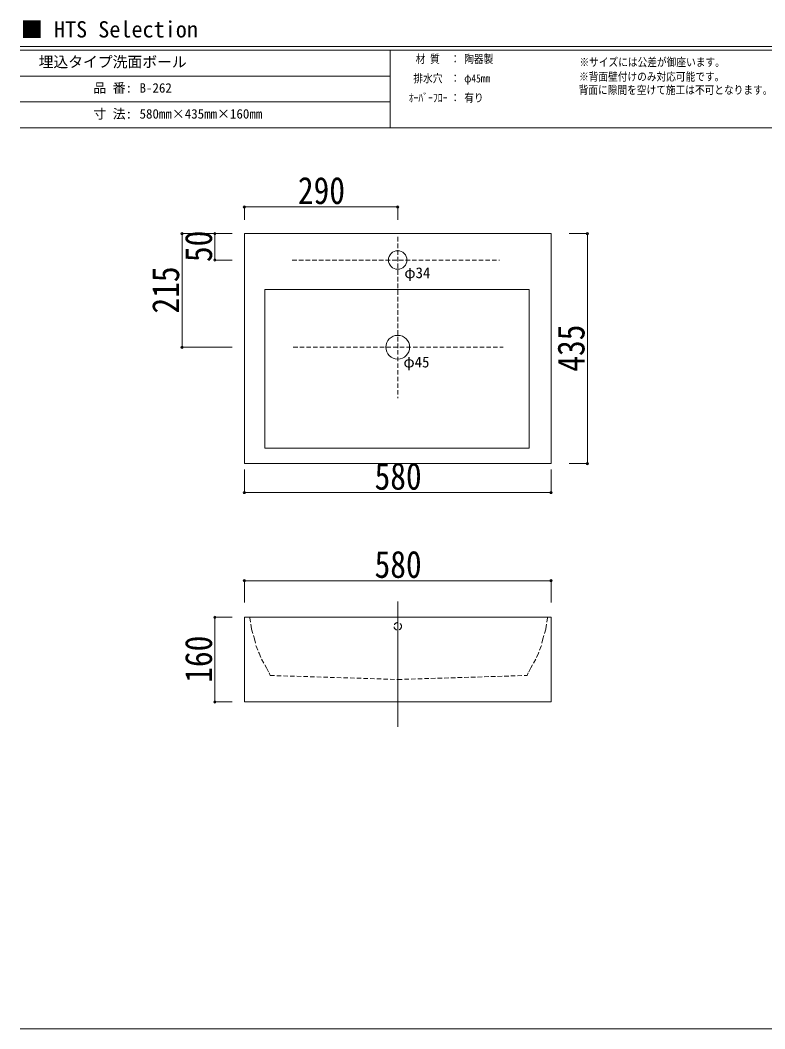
# Model space of a CAD drawing. Units: millimetres at full size, sheet at 1:7; details may follow other scales. Extents: x -1403 to 1462, y -962 to 946.
# Drawn here: x -1403 to 6, y -962 to 946 of the extents above; entities that cross this region are included whole.
import ezdxf
from ezdxf.enums import TextEntityAlignment as Align

# ---------------------------------------------------------------- set-up
doc = ezdxf.new("R2010")
doc.units = ezdxf.units.MM
doc.header["$LTSCALE"] = 7
doc.header["$PDMODE"] = 32
doc.header["$PDSIZE"] = 4.2
doc.linetypes.add('DASHED1', pattern=[1.8, 1.2, -0.6])
doc.layers.add('F-0', color=7, linetype='Continuous', lineweight=15)
doc.styles.add('ＭＳ ゴシック', font='')
doc.styles.get('ＭＳ ゴシック').set_extended_font_data('MS Gothic')

msp = doc.modelspace()

# ---------------------------------------------------------------- linework, layer by layer
at = {"layer": 'F-0'}
for p, q in [((1402.848, 896.05), (-1402.92, 896.05)), ((1402.848, 889.05), (-1402.92, 889.05)), ((-702.92, 889.05), (-702.92, 742.05)), ((-702.92, 840.05), (-1402.92, 840.05)), ((-702.92, 791.05), (-1402.92, 791.05)), ((1402.848, 742.05), (-1402.92, 742.05)), ((-688.743, -153.491), (-688.743, -390.638)), ((-978.743, -183.562), (-978.743, -343.562)), ((-398.743, -183.562), (-978.743, -183.562)), ((-978.743, -220.966), (-978.743, -183.562)), ((-713.238, -183.56), (-714.744, -183.56)), ((-713.239, -183.56), (-664.248, -183.56)), ((-664.248, -183.56), (-662.744, -183.56)), ((-664.247, -183.56), (-662.744, -183.56)), ((-978.743, -220.966), (-978.743, -343.562)), ((-398.743, -220.966), (-398.743, -343.562)), ((-978.743, -343.562), (-398.743, -343.562)), ((-398.743, -343.562), (-978.743, -343.562)), ((-398.743, -343.562), (-978.743, -343.562)), ((-1402.92, -961.889), (1402.848, -961.889))]:
    msp.add_line(p, q, dxfattribs=at)
at = {"layer": 'F-0', "color": 4, "lineweight": 9}
for p, q in [((-978.743, 592.68), (-688.743, 592.68)), ((-978.743, 592.68), (-978.743, 568.014)), ((-688.743, 592.68), (-688.743, 568.014)), ((-1096.763, 542.218), (-1096.763, 327.218)), ((-1096.763, 542.218), (-1002.044, 542.218)), ((-1034.604, 542.218), (-1034.604, 492.218)), ((-1034.604, 542.218), (-1002.044, 542.218)), ((-329.936, 542.218), (-364.272, 542.218)), ((-329.936, 542.218), (-329.936, 107.218)), ((-1034.604, 492.218), (-1002.044, 492.218)), ((-1096.763, 327.218), (-1002.044, 327.218)), ((-978.743, 52.389), (-978.743, 96.196)), ((-398.743, 52.389), (-398.743, 96.196)), ((-329.936, 107.218), (-364.272, 107.218)), ((-978.743, 52.389), (-398.743, 52.389)), ((-978.743, -114.418), (-398.743, -114.418)), ((-978.743, -114.418), (-978.743, -155.337)), ((-398.743, -114.418), (-398.743, -155.337)), ((-1034.604, -183.562), (-1034.604, -343.562)), ((-1034.604, -183.562), (-1002.044, -183.562)), ((-1034.604, -343.562), (-1002.044, -343.562))]:
    msp.add_line(p, q, dxfattribs=at)
at = {"layer": 'F-0', "color": 4, "linetype": 'DASHED1', "lineweight": 9}
for p, q in [((-688.743, 535.774), (-688.743, 230.591)), ((-888.089, 492.218), (-495.954, 492.218)), ((-886.384, 327.218), (-489.134, 327.218))]:
    msp.add_line(p, q, dxfattribs=at)
at = {"layer": 'F-0', "linetype": 'DASHED1'}
for p, q in [((-968.375, -184.353), (-968.464, -183.562)), ((-405.385, -184.353), (-405.296, -183.562)), ((-929.953, -293.562), (-688.743, -301.16)), ((-688.743, -301.16), (-443.808, -293.562))]:
    msp.add_line(p, q, dxfattribs=at)
at = {"layer": 'F-0'}
for points in [[(-978.743, 107.218), (-398.743, 107.218), (-398.743, 542.218), (-978.743, 542.218)], [(-940.234, 136.23), (-440.234, 136.23), (-440.234, 436.23), (-940.234, 436.23)]]:
    msp.add_lwpolyline(points, close=True, dxfattribs=at)
msp.add_lwpolyline([(-978.743, -183.562), (-398.743, -183.562), (-398.743, -343.562)], dxfattribs=at)
at = {"layer": 'F-0', "linetype": 'DASHED1'}
for points in [[(-968.375, -184.353), (-965.291, -205.946), (-959.738, -224.455), (-956.653, -238.028), (-951.101, -251.601), (-946.165, -262.706), (-936.911, -279.364), (-931.975, -288.618), (-929.953, -293.562)], [(-405.385, -184.353), (-408.47, -205.946), (-414.022, -224.455), (-417.107, -238.028), (-422.66, -251.601), (-427.595, -262.706), (-436.85, -279.364), (-441.785, -288.618), (-443.808, -293.562)]]:
    msp.add_lwpolyline(points, dxfattribs=at)
at = {"layer": 'F-0'}
for centre, radius in [((-688.743, 492.218), 17.5), ((-688.743, 327.218), 22.5)]:
    msp.add_circle(centre, radius, dxfattribs=at)
at = {"layer": 'F-0', "linetype": 'DASHED1'}
msp.add_circle((-688.743, -200.64), 7, dxfattribs=at)
at = {"layer": 'F-0', "color": 6}
for p in [(-978.743, 592.68), (-688.743, 592.68), (-1096.763, 542.218), (-1034.604, 542.218), (-329.936, 542.218), (-1034.604, 492.218), (-1096.763, 327.218), (-329.936, 107.218), (-978.743, 52.389), (-398.743, 52.389), (-978.743, -114.418), (-398.743, -114.418), (-1034.604, -183.562), (-1034.604, -343.562)]:
    msp.add_point(p, dxfattribs=at)

# ---------------------------------------------------------------- texts
at = {"layer": 'F-0', "style": 'ＭＳ ゴシック'}
for s, height, p in [('■ HTS Selection', 30.79, (-1401.913, 903.816)), ('埋込タイプ洗面ボール', 20.53, (-1367.92, 850.55)), ('品 番:', 17.96, (-1264.67, 803.3)), ('B-262', 17.96, (-1177.084, 803.3)), ('寸 法:', 17.96, (-1264.67, 754.3)), ('580mm×435mm×160mm', 17.96, (-1177.084, 754.3)), ('φ34', 20.53, (-676.152, 451.642)), ('φ45', 20.53, (-677.857, 282.854))]:
    msp.add_text(s, height=height, dxfattribs=at).set_placement(p, align=Align.BOTTOM_LEFT)
at = {"layer": 'F-0', "style": 'ＭＳ ゴシック', "width": 0.85}
for s, p in [('材 質', (-654.795, 860.175)), ('：', (-589.17, 860.175)), ('陶器製', (-562.92, 860.175)), ('※サイズには公差が御座います。', (-344.902, 854.05)), ('排水穴', (-659.17, 823.425)), ('：', (-589.17, 823.425)), ('φ45mm', (-562.92, 823.425)), ('※背面壁付けのみ対応可能です。', (-345.743, 826.629)), ('背面に隙間を空けて施工は不可となります。', (-346.389, 801.402)), ('ｵｰﾊﾞｰﾌﾛｰ', (-667.92, 786.675)), ('：', (-589.17, 786.675)), ('有り', (-562.92, 786.675))]:
    msp.add_text(s, height=15.4, dxfattribs=at).set_placement(p, align=Align.BOTTOM_LEFT)
at = {"layer": 'F-0', "color": 3, "style": 'ＭＳ ゴシック', "width": 0.85}
for s, p in [('290', (-877.493, 582.68)), ('580', (-732.493, 42.389)), ('580', (-732.493, -124.418))]:
    msp.add_text(s, height=51.32, dxfattribs=at).set_placement(p, align=Align.BOTTOM_LEFT)
for s, p in [('50', (-1024.604, 488.343)), ('215', (-1086.763, 390.968)), ('435', (-319.936, 280.968)), ('160', (-1024.604, -307.312))]:
    msp.add_text(s, height=51.32, rotation=90, dxfattribs=at).set_placement(p, align=Align.BOTTOM_LEFT)

doc.saveas('drawing.dxf')
